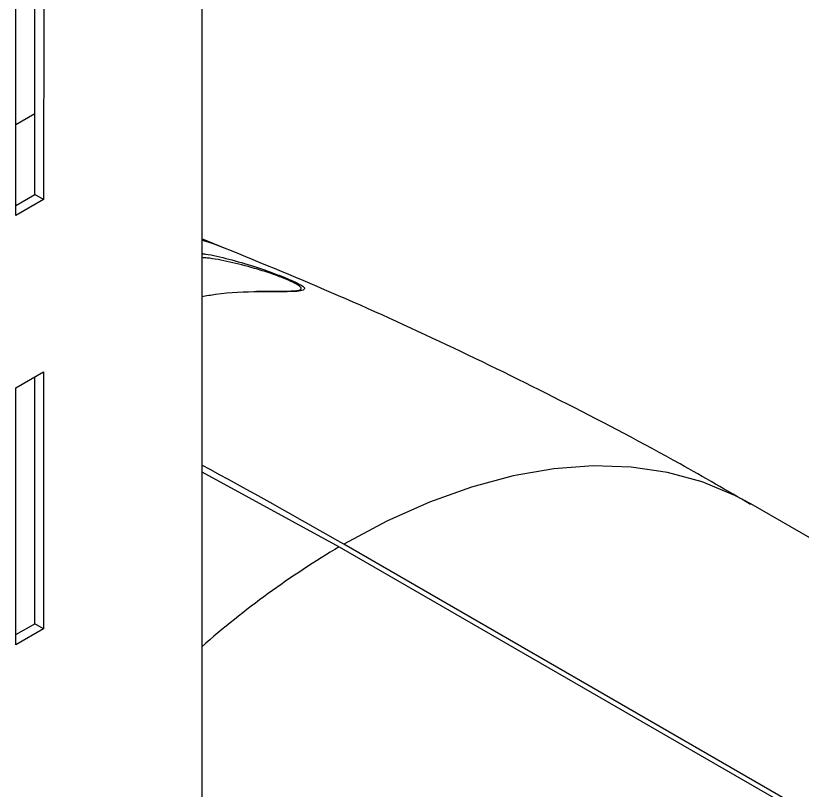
# Model space of a CAD drawing. Extents: x 12.3 to 108.7, y 1.1 to 80.4.
# Drawn here: x 18.593 to 21.089, y 64.764 to 67.224 of the extents above; entities that cross this region are included whole.
import ezdxf

# ---------------------------------------------------------------- set-up
doc = ezdxf.new("R2010")
doc.units = 0
doc.header["$MEASUREMENT"] = 0
doc.layers.add('OBJECT', color=7, linetype='CONTINUOUS')

msp = doc.modelspace()

# ---------------------------------------------------------------- linework, layer by layer
at = {"layer": 'OBJECT'}
for p, q in [((19.1835, 67.9526), (19.1827, 62.6251)), ((18.653, 66.6561), (18.6531, 67.4399)), ((18.6814, 67.4562), (18.6813, 66.6397)), ((18.5929, 66.5887), (18.593, 67.4052)), ((18.5929, 66.8782), (18.653, 66.9129)), ((18.5929, 66.6214), (18.653, 66.6561)), ((18.6813, 66.6397), (18.5929, 66.5887)), ((18.6813, 66.6397), (18.653, 66.6561)), ((19.2556, 66.4859), (19.1833, 66.5149)), ((18.5928, 66.0417), (18.6812, 66.0927)), ((18.6812, 66.0927), (18.6811, 65.2762)), ((18.6528, 65.2926), (18.6529, 66.0764)), ((18.5927, 65.2252), (18.5928, 66.0417)), ((19.1831, 65.7754), (19.6198, 65.5369)), ((21.3254, 65.4427), (20.9263, 65.6731)), ((21.3252, 64.5687), (19.6339, 65.5451)), ((19.6198, 65.5369), (21.311, 64.5605)), ((18.5927, 65.2579), (18.6528, 65.2926)), ((18.6811, 65.2762), (18.6528, 65.2926)), ((18.6811, 65.2762), (18.5927, 65.2252))]:
    msp.add_line(p, q, dxfattribs=at)
at = {"layer": 'OBJECT', "flags": 128}
for points in [[(19.2555, 66.4859), (19.2223, 66.4985), (19.1833, 66.5112)], [(20.9263, 65.6731), (20.8754, 65.7002), (20.7719, 65.7431), (20.662, 65.7731), (20.5464, 65.79), (20.4257, 65.7939), (20.3006, 65.7846), (20.1718, 65.7622), (20.0399, 65.7268), (19.9059, 65.6786), (19.7703, 65.6179), (19.6339, 65.5451)]]:
    msp.add_lwpolyline(points, dxfattribs=at)
at = {"layer": 'OBJECT'}
for centre, radius, start, end in [((11.1806, 50.9075), 16.9032, 59.99317, 61.74238), ((21.124, 63.0071), 2.9432, 120.736, 131.2585)]:
    msp.add_arc(centre, radius, start, end, dxfattribs=at)
for points, knots in [([(19.1832, 66.4681), (19.1872, 66.4676), (19.2132, 66.4646), (19.2686, 66.4512), (19.3391, 66.4314), (19.4001, 66.4104), (19.4455, 66.393), (19.4799, 66.378), (19.5018, 66.3661), (19.5116, 66.3594), (19.5096, 66.3578), (19.5095, 66.3577)], [0, 0, 0, 0, 0.036102, 0.2387654, 0.4422553, 0.5675033, 0.6729905, 0.7791063, 0.8703687, 0.9932431, 1, 1, 1, 1]), ([(20.9256, 65.6718), (20.8511, 65.7149), (20.66, 65.8255), (20.3457, 65.9911), (19.9843, 66.1694), (19.6211, 66.3354), (19.3764, 66.4361), (19.2552, 66.4859)], [0, 0, 0, 0, 0.138601, 0.355571, 0.572135, 0.78822, 1, 1, 1, 1]), ([(19.4923, 66.352), (19.4956, 66.3536), (19.5024, 66.3567), (19.4936, 66.3656), (19.4742, 66.3767), (19.4541, 66.3855), (19.4299, 66.3952), (19.3976, 66.4069), (19.3393, 66.4253), (19.2712, 66.442), (19.2158, 66.4531), (19.1888, 66.4551), (19.1832, 66.4555)], [0, 0, 0, 0, 0.108602, 0.216139, 0.295055, 0.37035, 0.386776, 0.478446, 0.58875, 0.770424, 0.953063, 1, 1, 1, 1]), ([(19.3656, 66.3467), (19.3201, 66.3458), (19.2605, 66.3447), (19.198, 66.3333), (19.1832, 66.3306)], [0, 0, 0, 0, 0.763957, 1, 1, 1, 1]), ([(19.4948, 66.3512), (19.4949, 66.3514), (19.4962, 66.3524), (19.4903, 66.3498), (19.4781, 66.349), (19.4529, 66.3478), (19.4138, 66.3476), (19.3806, 66.3478), (19.3587, 66.3475), (19.3571, 66.3475)], [0, 0, 0, 0, 0.016821, 0.113288, 0.256153, 0.452852, 0.69024, 0.975985, 1, 1, 1, 1]), ([(19.5095, 66.3577), (19.5082, 66.3549), (19.5057, 66.3497), (19.4792, 66.3477), (19.4367, 66.3467), (19.3937, 66.3467), (19.3656, 66.3467)], [0, 0, 0, 0, 0.219713, 0.420733, 0.622235, 1, 1, 1, 1])]:
    msp.add_open_spline(points, degree=3, knots=knots, dxfattribs=at)

doc.saveas('drawing.dxf')
